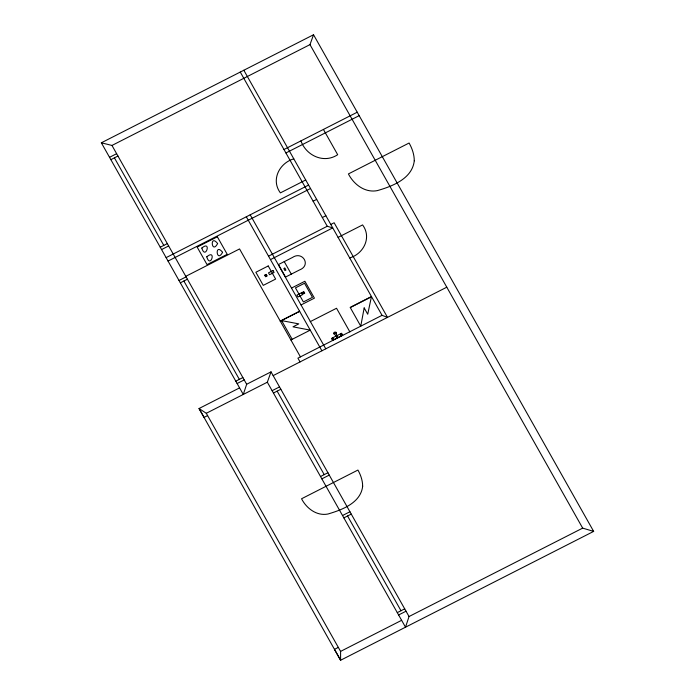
<?xml version="1.0" encoding="UTF-8"?>
<svg xmlns="http://www.w3.org/2000/svg" width="695" height="695" viewBox="0 0 695 695"><rect width="100%" height="100%" fill="white"/><g stroke="black" fill="none" stroke-linecap="round" stroke-linejoin="round"><path stroke-width="1.04" d="M271.033 371.86L267.332 382.207L405.506 627.203L409.034 616.534L271.033 371.86L246.664 384.266L243.285 394.447L101.348 142.796L313.541 34.75L593.652 531.397L340.602 660.25L334.46 649.365L338.326 647.393M101.348 142.796L111.973 145.446L309.979 44.619L313.541 34.75M109.532 157.313L116.63 153.699M110.861 159.659L117.95 156.045M283.968 149.521L357.23 112.216M285.914 152.961L359.167 115.657M293.794 158.842C279.373 163.03 270.694 179.97 280.398 192.88L305.722 179.979M160.241 247.22L167.339 243.606M161.57 249.566L168.659 245.952M166.114 257.628L308.589 185.078M168.051 261.068L310.535 188.519M313.124 201.194L316.668 199.396M185.782 276.323L239.558 248.94L300.44 356.882M179.006 280.476L186.095 276.871M180.326 282.83L187.415 279.216M322.332 217.535L325.877 215.728M268.522 256.168L327.258 226.257L332.74 227.899L270.468 259.609M330.803 224.459L334.139 222.756L387.506 317.38L382.05 315.33L243.832 70.247M284.246 261.615L278.452 264.56L285.506 277.079L299.606 269.903C311.499 265.36 302.542 250.66 292.56 257.419L284.246 261.615L291.301 274.125M338.091 237.386L362.582 224.919C371.955 237.403 363.65 253.84 349.681 257.923M291.535 288.06L304.897 281.258L314.418 298.146L301.065 304.94M280.259 321.107L299.597 311.264M280.311 321.194L299.649 311.351M310.187 321.672L336.536 308.259L349.898 331.941M351.236 307.094L370.609 297.225M290.901 339.977L310.239 330.125L292.986 326.832L298.789 323.87L281.501 320.595M235.796 381.173L242.885 377.559M237.117 383.518L244.206 379.904M335.755 335.477L336.623 335.033M336.085 336.076L331.445 338.439L332.523 340.35L342.705 335.164L341.627 333.253L336.953 335.633M239.575 387.88L199.039 408.521L340.602 660.25L340.585 651.397L206.293 413.282L199.039 408.521L204.043 417.4L207.597 415.593M382.05 315.33L297.92 358.168L300.04 361.921M273.152 375.613L446.789 287.191M206.293 413.282L267.332 382.207M272.11 390.686L279.529 386.906M273.439 393.031L280.849 389.252M320.525 476.518L327.936 472.739M321.846 478.864L329.256 475.093M342.522 515.525L349.941 511.755M343.851 517.879L351.262 514.1M397.288 612.625L404.698 608.846M398.609 614.971L406.028 611.2M340.585 651.397L401.623 620.314M409.034 616.534L582.671 528.122L593.652 531.397M309.979 44.619L582.671 528.122M323.427 129.426L337.683 154.707C323.922 163.89 306.2 155.697 300.926 140.885M240.279 72.054L327.258 226.257M341.645 335.702L340.567 333.791L341.61 335.72M338.031 337.535L336.51 334.842L336.276 332.401L334.321 332.184L333.635 333.748L335.642 335.285L337.162 337.979M332.479 337.909L333.548 339.82M250.183 214.816L325.764 348.82M246.317 216.788L321.898 350.793M281.597 320.543L292.187 339.316M277.14 391.146L324.226 474.633M347.552 515.994L400.998 610.74M111.973 145.446L246.664 384.266M114.406 157.852L163.794 245.413M183.871 281.023L239.341 379.366M264.699 275.203L265.568 276.758L267.167 275.941L266.298 274.395L264.699 275.203M265.229 275.359L265.725 276.245L266.637 275.785L266.142 274.899L265.229 275.359M302.229 292.482L303.107 294.028L304.697 293.221L303.828 291.665L302.229 292.482M302.759 292.638L303.263 293.525L304.167 293.064L303.672 292.178L302.759 292.638M201.828 248.054C205.494 260.625 211.905 239.584 201.828 248.054M206.771 256.811C210.437 269.391 216.849 248.341 206.771 256.811M217.631 243.537C211.523 255.039 209.49 233.268 217.631 243.537M222.574 252.302C216.458 263.796 214.434 242.034 222.574 252.302M414.272 160.797C412.309 178.676 392.301 186.347 377.237 190.638C364.927 193.01 353.79 184.401 348.412 173.924L409.094 143.022C412.17 148.435 414.263 154.516 414.272 160.797M362.66 486.291C360.74 502.989 341.897 509.922 327.892 514.031C316.642 516.203 306.469 508.34 301.552 498.767L357.934 470.055C360.74 475.006 362.651 480.558 362.66 486.291M364.171 307.92L360.757 326.172L350.167 307.39L371.46 296.548L367.733 314.244L364.171 307.92M333.869 333.279C335.972 334.53 337.64 330.403 333.869 333.279M340.75 335.103L341.063 334.747L340.75 335.103M333.087 338.76L333.591 338.795L333.087 338.76M217.344 236.795L197.154 247.072L207.032 264.604L227.222 254.318L217.344 236.795M268.227 265.959L255.864 272.258L263.257 285.376L275.628 279.077L268.227 265.959M273.022 270.564L268.513 272.857L269.573 274.733L274.082 272.44L273.022 270.564M284.802 268.105L283.829 268.6L284.95 270.59L285.923 270.094L284.802 268.105M304.514 283.265L295.462 287.878L303.394 301.943L312.446 297.338L304.514 283.265M301.448 292.795L296.939 295.088L297.999 296.974L302.507 294.671L301.448 292.795"/></g></svg>
